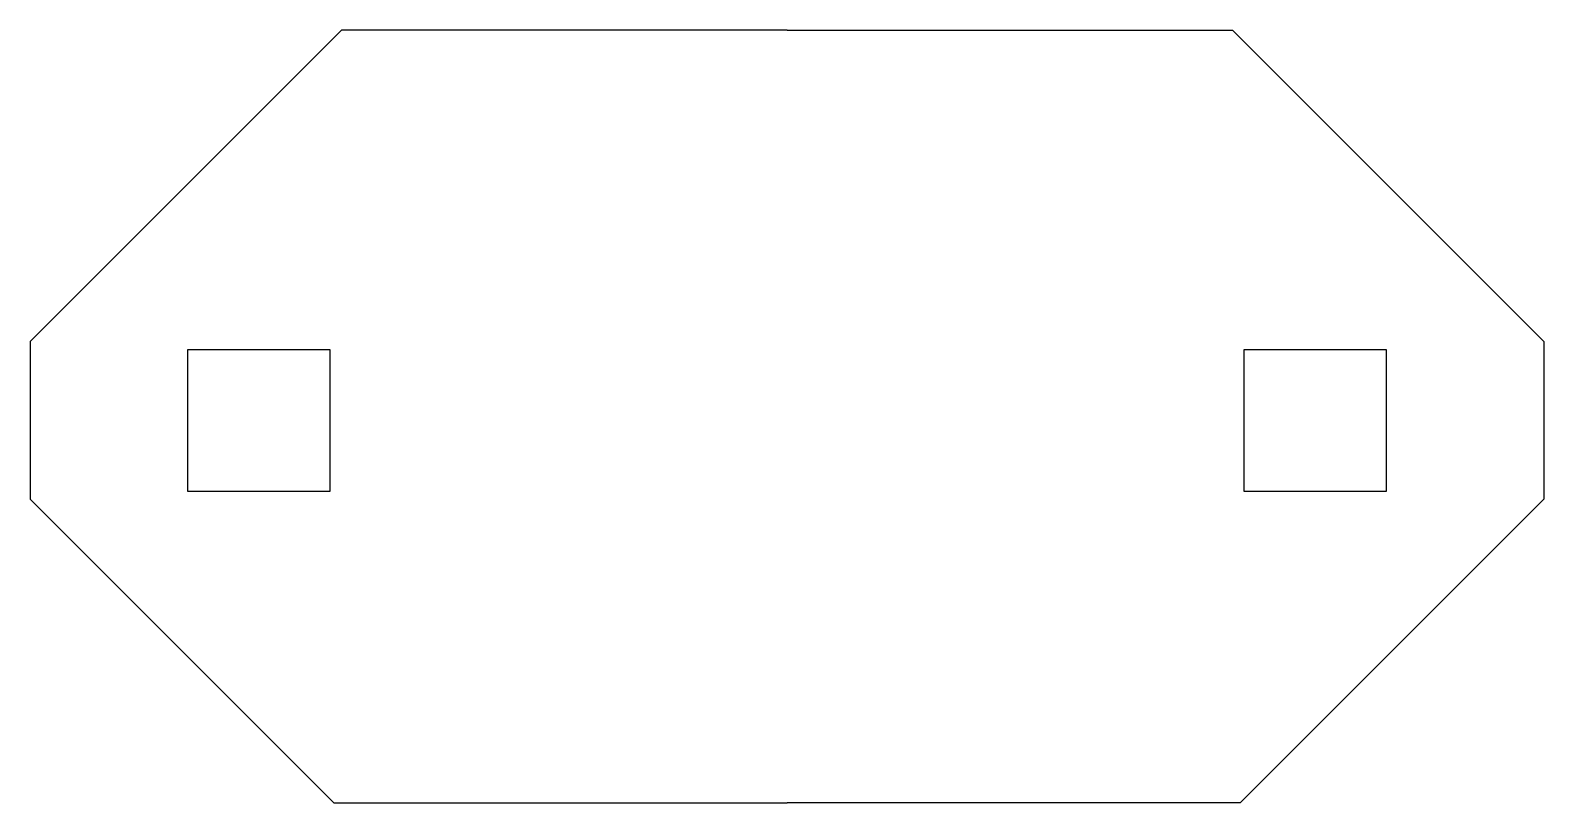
# Model space of a CAD drawing. Extents: x 17.4 to 46.2, y -23.2 to -8.6.
import ezdxf

# ---------------------------------------------------------------- set-up
doc = ezdxf.new("R2010")
doc.units = 0
doc.layers.add('Shape2DView003', color=7, linetype='CONTINUOUS')

msp = doc.modelspace()

# ---------------------------------------------------------------- linework, layer by layer
at = {"layer": 'Shape2DView003'}
for p, q in [((17.4, -14.475), (23.325, -8.55)), ((31.8, -8.55), (23.325, -8.55)), ((31.8, -8.55), (40.275, -8.55)), ((40.275, -8.55), (46.2, -14.475)), ((17.4, -14.475), (17.4, -17.475)), ((20.4, -14.625), (23.1, -14.625)), ((20.4, -17.325), (20.4, -14.625)), ((23.1, -14.625), (23.1, -17.325)), ((40.5, -14.625), (43.2, -14.625)), ((40.5, -17.325), (40.5, -14.625)), ((43.2, -14.625), (43.2, -17.325)), ((46.2, -14.475), (46.2, -17.475)), ((17.4, -17.475), (23.175, -23.25)), ((23.1, -17.325), (20.4, -17.325)), ((46.2, -17.475), (40.425, -23.25)), ((43.2, -17.325), (40.5, -17.325)), ((23.175, -23.25), (31.8, -23.25)), ((40.425, -23.25), (31.8, -23.25))]:
    msp.add_line(p, q, dxfattribs=at)

doc.saveas('drawing.dxf')
